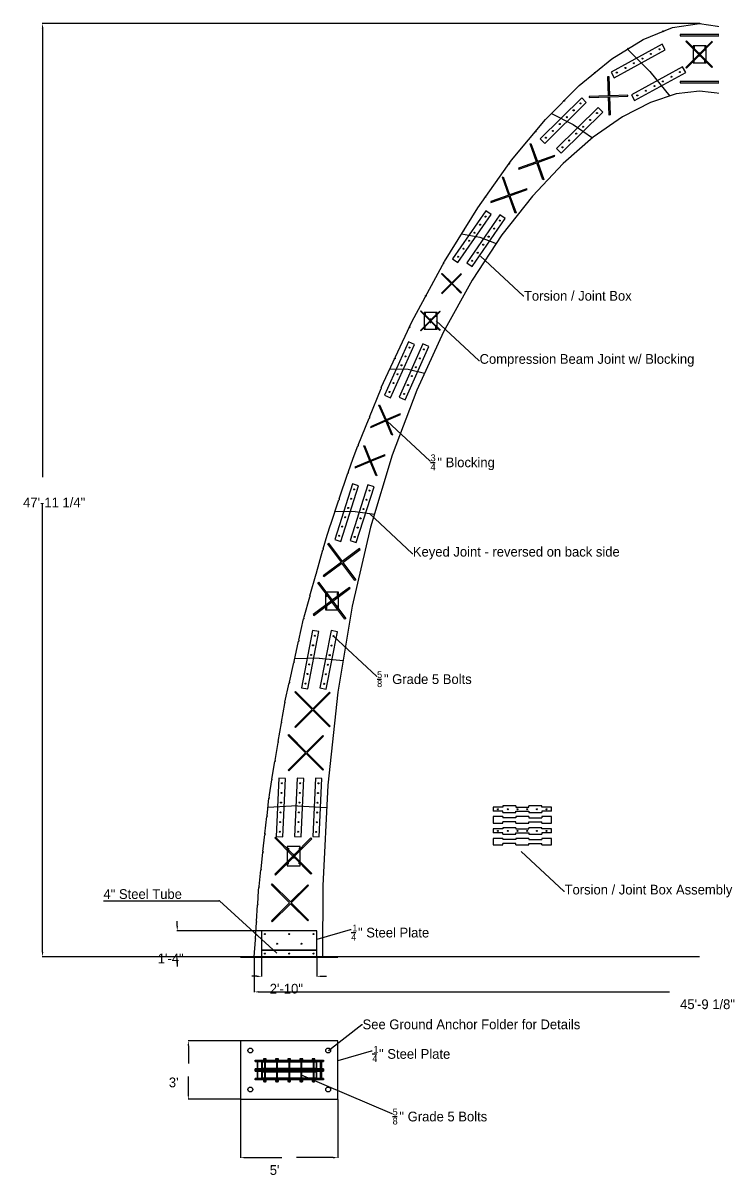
# Model space of a CAD drawing. Extents: x 546 to 2240, y 240 to 1462.
# Drawn here: x 546 to 971, y 240 to 951 of the extents above; entities that cross this region are included whole.
import ezdxf

# ---------------------------------------------------------------- set-up
doc = ezdxf.new("R2010")
doc.units = 0
doc.layers.get('0').update_dxf_attribs({"linetype": 'CONTINUOUS'})
doc.layers.get('DEFPOINTS').update_dxf_attribs({"linetype": 'CONTINUOUS'})
for name, color, linetype in [('ANNOTATION', 7, 'CONTINUOUS'), ('BASE_PLATES', 6, 'CONTINUOUS'), ('COMPRESSION_BOX', 1, 'CONTINUOUS'), ('INTERIOR_BLOCKING', 252, 'CONTINUOUS'), ('JOINTS', 3, 'CONTINUOUS')]:
    doc.layers.add(name, color=color, linetype=linetype)
doc.dimstyles.get("Standard").update_dxf_attribs({"dimtxt": 0.18, "dimasz": 0.18, "dimexe": 0.18, "dimexo": 0.0625, "dimgap": 0.09, "dimtad": 0, "dimtih": 1, "dimtoh": 1, "dimzin": 0, "dimcen": 0.09, "dimazin": 3, "dimtfac": 1, "dimtofl": 0, "dimtmove": 0, "dimatfit": 3})

# ---------------------------------------------------------------- blocks, each defined once
blk = doc.blocks.new('*U22')
at = {"layer": 'JOINTS'}
blk.add_circle((0, 0), 0.312, dxfattribs=at)
blk = doc.blocks.new('*U23')
at = {"layer": 'JOINTS', "color": 0, "linetype": 'BYBLOCK'}
for p in [(0, 0), (0, -6), (0, -12), (0, -18), (0, -24), (0, -30)]:
    blk.add_blockref('*U22', p, dxfattribs=at)
blk = doc.blocks.new('*U49')
at = {"layer": 'JOINTS'}
blk.add_circle((0, 0), 0.312, dxfattribs=at)
blk = doc.blocks.new('*U51')
at = {"layer": 'JOINTS', "color": 0, "linetype": 'BYBLOCK'}
for p in [(0, 0), (0, -6), (0, -12), (0, -18), (0, -24), (0, -30)]:
    blk.add_blockref('*U49', p, dxfattribs=at)
blk = doc.blocks.new('*U68')
at = {"layer": 'JOINTS'}
blk.add_circle((0, 0), 0.312, dxfattribs=at)
blk = doc.blocks.new('*U70')
at = {"layer": 'JOINTS', "color": 0, "linetype": 'BYBLOCK'}
for p in [(0, 0), (0, -6), (0, -12), (0, -18), (0, -24), (0, -30)]:
    blk.add_blockref('*U68', p, dxfattribs=at)
blk = doc.blocks.new('*U79')
at = {"layer": 'JOINTS'}
blk.add_circle((0, 0), 0.312, dxfattribs=at)
blk = doc.blocks.new('*U81')
at = {"layer": 'JOINTS', "color": 0, "linetype": 'BYBLOCK'}
for p in [(0, 0), (0, -6), (0, -12), (0, -18), (0, -24), (0, -30)]:
    blk.add_blockref('*U79', p, dxfattribs=at)
blk = doc.blocks.new('*U90')
at = {"layer": 'JOINTS'}
blk.add_circle((0, 0), 0.312, dxfattribs=at)
blk = doc.blocks.new('*U92')
at = {"layer": 'JOINTS', "color": 0, "linetype": 'BYBLOCK'}
for p in [(0, 0), (0, -6), (0, -12), (0, -18), (0, -24), (0, -30)]:
    blk.add_blockref('*U90', p, dxfattribs=at)
blk = doc.blocks.new('*U101')
at = {"layer": 'JOINTS'}
blk.add_circle((0, 0), 0.312, dxfattribs=at)
blk = doc.blocks.new('*U103')
at = {"layer": 'JOINTS', "color": 0, "linetype": 'BYBLOCK'}
for p in [(0, 0), (0, -6), (0, -12), (0, -18), (0, -24), (0, -30)]:
    blk.add_blockref('*U101', p, dxfattribs=at)
blk = doc.blocks.new('*U112')
at = {"layer": 'JOINTS'}
blk.add_circle((0, 0), 0.312, dxfattribs=at)
blk = doc.blocks.new('*U114')
at = {"layer": 'JOINTS', "color": 0, "linetype": 'BYBLOCK'}
for p in [(0, 0), (0, -6), (0, -12), (0, -18), (0, -24), (0, -30)]:
    blk.add_blockref('*U112', p, dxfattribs=at)
blk = doc.blocks.new('*U166')
at = {"layer": 'JOINTS'}
blk.add_circle((0, 0), 0.312, dxfattribs=at)
blk = doc.blocks.new('*U167')
at = {"layer": 'JOINTS', "color": 0, "linetype": 'BYBLOCK'}
for p in [(0, 0), (0, -6), (0, -12), (0, -18), (0, -24), (0, -30)]:
    blk.add_blockref('*U166', p, dxfattribs=at)
blk = doc.blocks.new('*U172')
at = {"layer": 'JOINTS'}
blk.add_circle((0, 0), 0.312, dxfattribs=at)
blk = doc.blocks.new('*U174')
at = {"layer": 'JOINTS', "color": 0, "linetype": 'BYBLOCK'}
for p in [(0, 0), (0, -6), (0, -12), (0, -18), (0, -24), (0, -30)]:
    blk.add_blockref('*U172', p, dxfattribs=at)
blk = doc.blocks.new('*U175')
at = {"layer": 'JOINTS'}
blk.add_circle((0, 0), 0.312, dxfattribs=at)
blk = doc.blocks.new('*U177')
at = {"layer": 'JOINTS', "color": 0, "linetype": 'BYBLOCK'}
for p in [(0, 0), (0, -6), (0, -12), (0, -18), (0, -24), (0, -30)]:
    blk.add_blockref('*U175', p, dxfattribs=at)
blk = doc.blocks.new('*U178')
at = {"layer": 'JOINTS'}
blk.add_circle((0, 0), 0.312, dxfattribs=at)
blk = doc.blocks.new('*U180')
at = {"layer": 'JOINTS', "color": 0, "linetype": 'BYBLOCK'}
for p in [(0, 0), (0, -6), (0, -12), (0, -18), (0, -24), (0, -30)]:
    blk.add_blockref('*U178', p, dxfattribs=at)
blk = doc.blocks.new('*U181')
at = {"layer": 'JOINTS'}
blk.add_circle((0, 0), 0.312, dxfattribs=at)
blk = doc.blocks.new('*U183')
at = {"layer": 'JOINTS', "color": 0, "linetype": 'BYBLOCK'}
for p in [(0, 0), (0, -6), (0, -12), (0, -18), (0, -24), (0, -30)]:
    blk.add_blockref('*U181', p, dxfattribs=at)
blk = doc.blocks.new('*U187')
at = {"layer": 'JOINTS'}
blk.add_circle((0, 0), 0.312, dxfattribs=at)
blk = doc.blocks.new('*U189')
at = {"layer": 'JOINTS', "color": 0, "linetype": 'BYBLOCK'}
for p in [(0, 0), (0, -6), (0, -12), (0, -18), (0, -24), (0, -30)]:
    blk.add_blockref('*U187', p, dxfattribs=at)
blk = doc.blocks.new('*U190')
at = {"layer": 'JOINTS'}
blk.add_circle((0, 0), 0.312, dxfattribs=at)
blk = doc.blocks.new('*U192')
at = {"layer": 'JOINTS', "color": 0, "linetype": 'BYBLOCK'}
for p in [(0, 0), (0, -6), (0, -12), (0, -18), (0, -24), (0, -30)]:
    blk.add_blockref('*U190', p, dxfattribs=at)
blk = doc.blocks.new('*U193')
at = {"layer": 'JOINTS'}
blk.add_circle((0, 0), 0.312, dxfattribs=at)
blk = doc.blocks.new('*U195')
at = {"layer": 'JOINTS', "color": 0, "linetype": 'BYBLOCK'}
for p in [(0, 0), (0, -6), (0, -12), (0, -18), (0, -24), (0, -30)]:
    blk.add_blockref('*U193', p, dxfattribs=at)
blk = doc.blocks.new('*U196')
at = {"layer": 'JOINTS'}
blk.add_circle((0, 0), 0.312, dxfattribs=at)
blk = doc.blocks.new('*U198')
at = {"layer": 'JOINTS', "color": 0, "linetype": 'BYBLOCK'}
for p in [(0, 0), (0, -6), (0, -12), (0, -18), (0, -24), (0, -30)]:
    blk.add_blockref('*U196', p, dxfattribs=at)
blk = doc.blocks.new('*U199')
at = {"layer": 'JOINTS'}
blk.add_circle((0, 0), 0.312, dxfattribs=at)
blk = doc.blocks.new('*U201')
at = {"layer": 'JOINTS', "color": 0, "linetype": 'BYBLOCK'}
for p in [(0, 0), (0, -6), (0, -12), (0, -18), (0, -24), (0, -30)]:
    blk.add_blockref('*U199', p, dxfattribs=at)
blk = doc.blocks.new('*U338')
at = {"layer": 'ANNOTATION', "linetype": 'BYBLOCK'}
blk.add_line((754.92, 334.21), (755.28, 334.21), dxfattribs=at)
blk.add_lwpolyline([(734.3, 318.16), (754.92, 334.21)], dxfattribs=at)
at = {"layer": 'ANNOTATION'}
blk.add_solid([(734.32, 318.14), (734.16, 318.05), (734.28, 318.19)], dxfattribs=at)
blk.add_text('See Ground Anchor Folder for Details', height=6, dxfattribs=at).set_placement((755.37, 331.21))
blk = doc.blocks.new('*U340')
at = {"layer": 'ANNOTATION', "linetype": 'BYBLOCK'}
blk.add_line((760.92, 317.88), (761.28, 317.88), dxfattribs=at)
at = {"layer": 'ANNOTATION'}
blk.add_line((761.37, 315.98), (764.17, 315.98), dxfattribs=at)
at = {"layer": 'ANNOTATION', "linetype": 'BYBLOCK'}
blk.add_lwpolyline([(740.33, 311.95), (760.92, 317.88)], dxfattribs=at)
at = {"layer": 'ANNOTATION'}
blk.add_solid([(740.34, 311.92), (740.16, 311.9), (740.32, 311.97)], dxfattribs=at)
for s, height, p in [('1', 4.2, (762.07, 316.68)), ('4', 4.2, (761.37, 311.08)), ('" Steel Plate', 6, (765.57, 312.98))]:
    blk.add_text(s, height=height, dxfattribs=at).set_placement(p)
blk = doc.blocks.new('*U342')
at = {"layer": 'ANNOTATION', "linetype": 'BYBLOCK'}
blk.add_line((747.92, 392.67), (748.28, 392.67), dxfattribs=at)
at = {"layer": 'ANNOTATION'}
blk.add_line((748.37, 390.77), (751.17, 390.77), dxfattribs=at)
at = {"layer": 'ANNOTATION', "linetype": 'BYBLOCK'}
blk.add_lwpolyline([(727.33, 386.73), (747.92, 392.67)], dxfattribs=at)
at = {"layer": 'ANNOTATION'}
blk.add_solid([(727.34, 386.71), (727.16, 386.68), (727.32, 386.76)], dxfattribs=at)
for s, height, p in [('1', 4.2, (749.07, 391.47)), ('" Steel Plate', 6, (752.57, 387.77)), ('4', 4.2, (748.37, 385.87))]:
    blk.add_text(s, height=height, dxfattribs=at).set_placement(p)
blk = doc.blocks.new('*U344')
at = {"layer": 'ANNOTATION', "linetype": 'BYBLOCK'}
blk.add_line((667.08, 410.31), (666.72, 410.31), dxfattribs=at)
for points in [[(595.63, 410.31), (666.72, 410.31)], [(702.48, 377.99), (667.08, 410.31)]]:
    blk.add_lwpolyline(points, dxfattribs=at)
at = {"layer": 'ANNOTATION'}
blk.add_solid([(702.5, 378.01), (702.62, 377.87), (702.46, 377.97)], dxfattribs=at)
blk.add_text('4" Steel Tube', height=6, dxfattribs=at).set_placement((595.63, 411.51))
blk = doc.blocks.new('*U346')
at = {"layer": 'ANNOTATION', "linetype": 'BYBLOCK'}
blk.add_line((773.45, 279.29), (773.81, 279.29), dxfattribs=at)
at = {"layer": 'ANNOTATION'}
blk.add_line((773.9, 277.39), (776.7, 277.39), dxfattribs=at)
at = {"layer": 'ANNOTATION', "linetype": 'BYBLOCK'}
blk.add_lwpolyline([(717.51, 303.15), (773.45, 279.29)], dxfattribs=at)
at = {"layer": 'ANNOTATION'}
blk.add_solid([(717.5, 303.12), (717.35, 303.22), (717.52, 303.18)], dxfattribs=at)
for s, height, p in [('5', 4.2, (773.9, 278.09)), ('" Grade 5 Bolts', 6, (778.1, 274.39)), ('8', 4.2, (773.9, 272.49))]:
    blk.add_text(s, height=height, dxfattribs=at).set_placement(p)
blk = doc.blocks.new('*U348')
at = {"layer": 'ANNOTATION', "linetype": 'BYBLOCK'}
blk.add_line((763.88, 548.88), (764.24, 548.88), dxfattribs=at)
at = {"layer": 'ANNOTATION'}
blk.add_line((764.33, 546.98), (767.13, 546.98), dxfattribs=at)
at = {"layer": 'ANNOTATION', "linetype": 'BYBLOCK'}
blk.add_lwpolyline([(737.53, 573.41), (763.88, 548.88)], dxfattribs=at)
at = {"layer": 'ANNOTATION'}
blk.add_solid([(737.51, 573.39), (737.39, 573.53), (737.55, 573.43)], dxfattribs=at)
for s, height, p in [('5', 4.2, (764.33, 547.68)), ('" Grade 5 Bolts', 6, (768.53, 543.98)), ('8', 4.2, (764.33, 542.08))]:
    blk.add_text(s, height=height, dxfattribs=at).set_placement(p)
blk = doc.blocks.new('*U350')
at = {"layer": 'ANNOTATION', "linetype": 'BYBLOCK'}
blk.add_line((785.93, 624.52), (786.29, 624.52), dxfattribs=at)
blk.add_lwpolyline([(759.57, 649.05), (785.93, 624.52)], dxfattribs=at)
at = {"layer": 'ANNOTATION'}
blk.add_solid([(759.55, 649.03), (759.44, 649.17), (759.59, 649.07)], dxfattribs=at)
blk.add_text('Keyed Joint - reversed on back side', height=6, dxfattribs=at).set_placement((786.38, 622.52))
blk = doc.blocks.new('*U352')
at = {"layer": 'ANNOTATION', "linetype": 'BYBLOCK'}
blk.add_line((796.86, 681.49), (797.22, 681.49), dxfattribs=at)
at = {"layer": 'ANNOTATION'}
blk.add_line((797.31, 680.59), (800.11, 680.59), dxfattribs=at)
at = {"layer": 'ANNOTATION', "linetype": 'BYBLOCK'}
blk.add_lwpolyline([(770.51, 706.02), (796.86, 681.49)], dxfattribs=at)
at = {"layer": 'ANNOTATION'}
blk.add_solid([(770.49, 706), (770.37, 706.15), (770.53, 706.05)], dxfattribs=at)
for s, height, p in [('3', 4.2, (797.31, 681.29)), ('" Blocking', 6, (801.51, 677.59)), ('4', 4.2, (797.31, 675.69))]:
    blk.add_text(s, height=height, dxfattribs=at).set_placement(p)
blk = doc.blocks.new('*U354')
at = {"layer": 'ANNOTATION', "linetype": 'BYBLOCK'}
blk.add_line((827.06, 743.34), (827.42, 743.34), dxfattribs=at)
blk.add_lwpolyline([(800.7, 767.87), (827.06, 743.34)], dxfattribs=at)
at = {"layer": 'ANNOTATION'}
blk.add_solid([(800.68, 767.85), (800.57, 767.99), (800.72, 767.89)], dxfattribs=at)
blk.add_text('Compression Beam Joint w/ Blocking', height=6, dxfattribs=at).set_placement((827.51, 741.34))
blk = doc.blocks.new('*U356')
at = {"layer": 'ANNOTATION', "linetype": 'BYBLOCK'}
blk.add_line((854.41, 783.25), (854.77, 783.25), dxfattribs=at)
blk.add_lwpolyline([(828.05, 807.78), (854.41, 783.25)], dxfattribs=at)
at = {"layer": 'ANNOTATION'}
blk.add_solid([(828.03, 807.76), (827.92, 807.91), (828.07, 807.81)], dxfattribs=at)
blk.add_text('Torsion / Joint Box', height=6, dxfattribs=at).set_placement((854.86, 780.25))
blk = doc.blocks.new('*D295')
at = {"layer": 'ANNOTATION', "color": 0}
for p, q in [((680.16, 287.99), (680.16, 251.88)), ((740.16, 287.99), (740.16, 251.88)), ((683.16, 252.06), (705.66, 252.06)), ((737.16, 252.06), (714.66, 252.06))]:
    blk.add_line(p, q, dxfattribs=at)
for points in [[(683.16, 252.56), (683.16, 251.56), (680.16, 252.06)], [(737.16, 252.56), (737.16, 251.56), (740.16, 252.06)]]:
    blk.add_solid(points, dxfattribs=at)
at = {"layer": 'DEFPOINTS', "color": 0}
for p in [(680.16, 288.05), (740.16, 288.05), (740.16, 252.06)]:
    blk.add_point(p, dxfattribs=at)
at = {"layer": 'ANNOTATION', "color": 0}
blk.add_text("5'", height=6, dxfattribs=at).set_placement((698.16, 241.44))
blk = doc.blocks.new('*D296')
at = {"layer": 'ANNOTATION', "color": 0}
for p, q in [((680.1, 324.05), (647.77, 324.05)), ((647.95, 321.05), (647.95, 310.05)), ((647.95, 291.05), (647.95, 302.05)), ((680.1, 288.05), (647.77, 288.05))]:
    blk.add_line(p, q, dxfattribs=at)
for points in [[(647.45, 321.05), (648.45, 321.05), (647.95, 324.05)], [(647.45, 291.05), (648.45, 291.05), (647.95, 288.05)]]:
    blk.add_solid(points, dxfattribs=at)
at = {"layer": 'DEFPOINTS', "color": 0}
for p in [(680.16, 324.05), (647.95, 288.05), (680.16, 288.05)]:
    blk.add_point(p, dxfattribs=at)
at = {"layer": 'ANNOTATION', "color": 0}
blk.add_text("3'", height=6, dxfattribs=at).set_placement((635.95, 295.43))
blk = doc.blocks.new('*D297')
at = {"layer": 'ANNOTATION', "color": 0}
for p, q in [((693.1, 391.87), (640.93, 391.87)), ((641.11, 394.87), (641.11, 397.87)), ((693.1, 375.87), (640.93, 375.87)), ((641.11, 372.87), (641.11, 369.87))]:
    blk.add_line(p, q, dxfattribs=at)
for points in [[(640.61, 394.87), (641.61, 394.87), (641.11, 391.87)], [(640.61, 372.87), (641.61, 372.87), (641.11, 375.87)]]:
    blk.add_solid(points, dxfattribs=at)
at = {"layer": 'DEFPOINTS', "color": 0}
for p in [(693.16, 391.87), (641.11, 375.87), (693.16, 375.87)]:
    blk.add_point(p, dxfattribs=at)
at = {"layer": 'ANNOTATION', "color": 0}
blk.add_text('1\'-4"', height=6, dxfattribs=at).set_placement((629.11, 371.82))
blk = doc.blocks.new('*D298')
at = {"layer": 'ANNOTATION', "color": 0}
for p, q in [((693.16, 375.81), (693.16, 363.63)), ((727.16, 375.81), (727.16, 363.63)), ((690.16, 363.81), (687.16, 363.81)), ((730.16, 363.81), (733.16, 363.81))]:
    blk.add_line(p, q, dxfattribs=at)
for points in [[(690.16, 364.31), (690.16, 363.31), (693.16, 363.81)], [(730.16, 364.31), (730.16, 363.31), (727.16, 363.81)]]:
    blk.add_solid(points, dxfattribs=at)
at = {"layer": 'DEFPOINTS', "color": 0}
for p in [(693.16, 375.87), (727.16, 375.87), (727.16, 363.81)]:
    blk.add_point(p, dxfattribs=at)
at = {"layer": 'ANNOTATION', "color": 0}
blk.add_text('2\'-10"', height=6, dxfattribs=at).set_placement((698.16, 353.19))
blk = doc.blocks.new('*U304')
at = {"layer": 'JOINTS'}
blk.add_circle((0, 0), 0.312, dxfattribs=at)
blk = doc.blocks.new('*U306')
at = {"layer": 'JOINTS', "color": 0, "linetype": 'BYBLOCK'}
for p in [(0, 0), (0, -6), (0, -12), (0, -18), (0, -24), (0, -30)]:
    blk.add_blockref('*U304', p, dxfattribs=at)
blk = doc.blocks.new('*U372')
at = {"layer": 'ANNOTATION', "linetype": 'BYBLOCK'}
blk.add_line((879.47, 416.26), (879.83, 416.26), dxfattribs=at)
blk.add_lwpolyline([(853.11, 440.79), (879.47, 416.26)], dxfattribs=at)
at = {"layer": 'ANNOTATION'}
blk.add_solid([(853.09, 440.77), (852.98, 440.92), (853.13, 440.81)], dxfattribs=at)
blk.add_text('Torsion / Joint Box Assembly', height=6, dxfattribs=at).set_placement((879.92, 414.26))
blk = doc.blocks.new('*D317')
at = {"layer": 'ANNOTATION', "color": 0}
for p, q in [((688.59, 375.81), (688.59, 354.04)), ((1237.7, 375.81), (1237.7, 354.04)), ((691.59, 354.22), (944.65, 354.22)), ((1234.7, 354.22), (981.65, 354.22))]:
    blk.add_line(p, q, dxfattribs=at)
for points in [[(691.59, 354.72), (691.59, 353.72), (688.59, 354.22)], [(1234.7, 354.72), (1234.7, 353.72), (1237.7, 354.22)]]:
    blk.add_solid(points, dxfattribs=at)
at = {"layer": 'DEFPOINTS', "color": 0}
for p in [(688.59, 375.87), (1237.7, 375.87), (1237.7, 354.22)]:
    blk.add_point(p, dxfattribs=at)
at = {"layer": 'ANNOTATION', "color": 0}
blk.add_text('45\'-9 1/8"', height=6, dxfattribs=at).set_placement((951.15, 343.6))
blk = doc.blocks.new('*D318')
at = {"layer": 'ANNOTATION', "color": 0}
for p, q in [((963.08, 951.09), (557.89, 951.09)), ((558.07, 948.09), (558.07, 671.48)), ((558.07, 378.87), (558.07, 655.48)), ((963.08, 375.87), (557.89, 375.87))]:
    blk.add_line(p, q, dxfattribs=at)
for points in [[(557.57, 948.09), (558.57, 948.09), (558.07, 951.09)], [(557.57, 378.87), (558.57, 378.87), (558.07, 375.87)]]:
    blk.add_solid(points, dxfattribs=at)
at = {"layer": 'DEFPOINTS', "color": 0}
for p in [(963.15, 951.09), (558.07, 375.87), (963.15, 375.87)]:
    blk.add_point(p, dxfattribs=at)
at = {"layer": 'ANNOTATION', "color": 0}
blk.add_text('47\'-11 1/4"', height=6, dxfattribs=at).set_placement((546.07, 652.86))

msp = doc.modelspace()

# ---------------------------------------------------------------- linework, layer by layer
for p, q in [((918.727, 935.322), (932.561, 921.413)), ((932.561, 921.413), (944.74, 906.357)), ((871.828, 895.537), (885.273, 888.783)), ((885.273, 888.783), (897.167, 880.636)), ((816.388, 821.454), (827.645, 819.334)), ((827.645, 819.334), (837.783, 815.461)), ((772.355, 738.344), (783.426, 737.945)), ((783.426, 737.945), (793.618, 735.649)), ((750.786, 650.311), (738.271, 650.044)), ((750.786, 650.311), (762.67, 648.611)), ((728.63, 559.981), (713.497, 559.407)), ((728.63, 559.981), (743.371, 558.561)), ((715.245, 468.869), (697.03, 467.863)), ((715.245, 468.869), (733.297, 467.872)), ((690.341, 311.302), (690.341, 311.552)), ((690.341, 311.552), (690.841, 311.552)), ((690.341, 306.802), (690.341, 306.552)), ((690.341, 306.552), (690.841, 306.552)), ((690.841, 311.552), (690.841, 311.302)), ((690.841, 306.552), (690.841, 306.802)), ((729.975, 311.552), (729.475, 311.552)), ((729.475, 311.552), (729.475, 311.302)), ((729.475, 306.552), (729.475, 306.802)), ((729.975, 306.552), (729.475, 306.552)), ((729.975, 311.302), (729.975, 311.552)), ((729.975, 306.802), (729.975, 306.552)), ((690.341, 305.302), (690.341, 305.552)), ((690.341, 305.552), (690.841, 305.552)), ((690.341, 300.802), (690.341, 300.552)), ((690.341, 300.552), (690.841, 300.552)), ((690.841, 305.552), (690.841, 305.302)), ((690.841, 300.552), (690.841, 300.802)), ((729.975, 305.552), (729.475, 305.552)), ((729.475, 305.552), (729.475, 305.302)), ((729.475, 300.552), (729.475, 300.802)), ((729.975, 300.552), (729.475, 300.552)), ((729.975, 305.302), (729.975, 305.552)), ((729.975, 300.802), (729.975, 300.552))]:
    msp.add_line(p, q)
for points in [[(766.926, 726.646), (785.985, 767.566), (805.851, 804.457), (826.384, 837.579), (847.28, 866.779), (868.231, 891.906), (888.934, 912.806), (909.082, 929.328), (928.371, 941.317), (946.494, 948.623), (963.147, 951.092), (979.8, 948.623)], [(977.497, 907.699), (963.147, 909.439), (948.798, 907.699), (932.875, 902.433), (915.711, 893.573), (897.639, 881.048), (878.991, 864.789), (860.1, 844.727), (841.298, 820.792), (822.917, 792.916), (805.29, 761.028), (788.749, 725.06), (773.626, 684.942), (760.255, 640.604), (748.967, 591.978), (740.095, 538.994), (733.971, 481.582), (730.928, 419.674), (730.725, 375.869), (688.591, 375.869), (689.279, 386.38)], [(759.613, 708.392), (766.74, 726.182)], [(752.715, 691.175), (759.427, 707.927)], [(746.522, 674.376), (749.476, 683.09), (752.529, 690.71)], [(740.978, 658.028), (746.361, 673.903)], [(735.711, 642.494), (740.818, 657.554)], [(731.049, 627.266), (733.445, 635.809), (735.551, 642.02)], [(726.89, 612.434), (730.914, 626.784)], [(722.912, 598.244), (726.755, 611.953)], [(719.124, 584.575), (719.302, 585.37), (722.777, 597.763)], [(716.074, 570.933), (719.015, 584.087)], [(713.137, 557.796), (715.965, 570.445)], [(710.298, 545.098), (713.028, 557.308)], [(707.545, 532.78), (710.189, 544.61)], [(705.43, 520.468), (707.353, 531.925), (707.435, 532.292)], [(703.418, 508.476), (705.348, 519.974)], [(701.454, 496.777), (703.335, 507.983)], [(699.532, 485.326), (701.371, 496.284)], [(697.727, 474.047), (697.904, 475.626), (699.45, 484.833)], [(696.458, 462.78), (697.671, 473.55)], [(695.209, 451.692), (696.402, 462.283)], [(693.977, 440.747), (695.153, 451.195)], [(692.756, 429.908), (693.921, 440.25)], [(691.544, 419.14), (692.7, 429.411)], [(690.719, 408.365), (691.261, 416.627), (691.488, 418.643)], [(690.015, 397.616), (690.687, 407.866)], [(689.312, 386.878), (689.983, 397.117)], [(689.091, 311.302), (689.091, 312.052), (731.225, 312.052), (731.225, 311.302)], [(689.091, 311.302), (690.341, 311.302)], [(690.341, 306.802), (689.091, 306.802)], [(694.845, 306.052), (689.091, 306.052), (689.091, 306.802)], [(690.841, 311.302), (694.845, 311.302)], [(694.845, 306.802), (690.841, 306.802)], [(695.47, 311.302), (702.345, 311.302)], [(702.345, 306.802), (695.47, 306.802)], [(702.97, 311.302), (709.845, 311.302)], [(709.845, 306.802), (702.97, 306.802)], [(710.47, 311.302), (717.345, 311.302)], [(717.345, 306.802), (710.47, 306.802)], [(717.97, 311.302), (724.845, 311.302)], [(724.845, 306.802), (717.97, 306.802)], [(725.47, 311.302), (729.475, 311.302)], [(731.225, 306.802), (731.225, 306.052), (725.47, 306.052)], [(729.475, 306.802), (725.47, 306.802)], [(729.975, 311.302), (731.225, 311.302)], [(731.225, 306.802), (729.975, 306.802)], [(689.091, 305.302), (689.091, 306.052), (694.845, 306.052)], [(689.091, 305.302), (690.341, 305.302)], [(731.225, 300.802), (731.225, 300.052), (689.091, 300.052), (689.091, 300.802)], [(690.341, 300.802), (689.091, 300.802)], [(690.841, 305.302), (694.845, 305.302)], [(694.845, 300.802), (690.841, 300.802)], [(702.345, 306.052), (695.47, 306.052)], [(695.47, 306.052), (702.345, 306.052)], [(695.47, 305.302), (702.345, 305.302)], [(702.345, 300.802), (695.47, 300.802)], [(709.845, 306.052), (702.97, 306.052)], [(702.97, 306.052), (709.845, 306.052)], [(702.97, 305.302), (709.845, 305.302)], [(709.845, 300.802), (702.97, 300.802)], [(717.345, 306.052), (710.47, 306.052)], [(710.47, 306.052), (717.345, 306.052)], [(710.47, 305.302), (717.345, 305.302)], [(717.345, 300.802), (710.47, 300.802)], [(724.845, 306.052), (717.97, 306.052)], [(717.97, 306.052), (724.845, 306.052)], [(717.97, 305.302), (724.845, 305.302)], [(724.845, 300.802), (717.97, 300.802)], [(725.47, 306.052), (731.225, 306.052), (731.225, 305.302)], [(725.47, 305.302), (729.475, 305.302)], [(729.475, 300.802), (725.47, 300.802)], [(729.975, 305.302), (731.225, 305.302)], [(731.225, 300.802), (729.975, 300.802)]]:
    msp.add_lwpolyline(points)
for points in [[(690.366, 306.615), (690.816, 306.615), (690.816, 311.49), (690.366, 311.49)], [(729.95, 306.615), (729.5, 306.615), (729.5, 311.49), (729.95, 311.49)], [(690.366, 300.615), (690.816, 300.615), (690.816, 305.49), (690.366, 305.49)], [(729.95, 300.615), (729.5, 300.615), (729.5, 305.49), (729.95, 305.49)]]:
    msp.add_lwpolyline(points, close=True)
for centre in [(963.147, 951.092), (940.735, 946.302), (919.099, 935.554), (898.653, 920.776), (879.598, 903.381), (861.99, 884.421), (845.79, 864.698), (831.081, 844.142), (817.687, 823.55), (805.366, 803.555), (794.416, 783.223), (784.269, 763.887), (775.271, 744.597)]:
    msp.add_circle(centre, 0.25)
for centre, start, end in [((766.833, 726.414), 248.167972, 68.167972), ((759.52, 708.16), 248.167972, 68.167972), ((752.622, 690.942), 248.167972, 68.167972), ((746.441, 674.139), 251.269517, 71.269517), ((740.898, 657.791), 251.269517, 71.269517), ((735.631, 642.257), 251.269517, 71.269517), ((730.982, 627.025), 254.336857, 74.336857), ((726.823, 612.194), 254.336857, 74.336857), ((722.844, 598.003), 254.336857, 74.336857), ((719.07, 584.331), 257.397822, 77.397822), ((716.02, 570.689), 257.397822, 77.397822), ((713.083, 557.552), 257.397822, 77.397822), ((710.244, 544.854), 257.397822, 77.397822), ((707.49, 532.536), 257.397822, 77.397822), ((705.389, 520.221), 260.472582, 80.472582), ((703.376, 508.229), 260.472582, 80.472582), ((701.413, 496.531), 260.472582, 80.472582), ((699.491, 485.079), 260.472582, 80.472582), ((697.699, 473.799), 263.575178, 83.575178), ((696.43, 462.531), 263.575178, 83.575178), ((695.181, 451.444), 263.575178, 83.575178), ((693.949, 440.498), 263.575178, 83.575178), ((692.728, 429.659), 263.575178, 83.575178), ((691.516, 418.892), 263.575178, 83.575178), ((690.703, 408.115), 266.252108, 86.252108), ((689.999, 397.367), 266.252108, 86.252108), ((689.296, 386.629), 266.252108, 86.252108)]:
    msp.add_arc(centre, 0.25, start, end)
at = {"layer": 'BASE_PLATES'}
for p, q in [((695.158, 312.177), (695.158, 312.927)), ((702.658, 312.177), (702.658, 312.927)), ((710.158, 312.177), (710.158, 312.927)), ((717.658, 312.177), (717.658, 312.927)), ((725.158, 312.177), (725.158, 312.927)), ((695.158, 299.927), (694.908, 299.802)), ((695.408, 299.927), (695.158, 299.802)), ((695.158, 299.052), (695.158, 299.802)), ((702.658, 299.927), (702.408, 299.802)), ((702.908, 299.927), (702.658, 299.802)), ((702.658, 299.052), (702.658, 299.802)), ((710.158, 299.927), (709.908, 299.802)), ((710.408, 299.927), (710.158, 299.802)), ((710.158, 299.052), (710.158, 299.802)), ((717.658, 299.927), (717.408, 299.802)), ((717.908, 299.927), (717.658, 299.802)), ((717.658, 299.052), (717.658, 299.802)), ((725.158, 299.927), (724.908, 299.802)), ((725.408, 299.927), (725.158, 299.802)), ((725.158, 299.052), (725.158, 299.802))]:
    msp.add_line(p, q, dxfattribs=at)
for points in [[(693.158, 379.869), (727.158, 379.869), (727.158, 391.869), (693.158, 391.869)], [(693.158, 379.869), (693.158, 375.869), (727.158, 375.869), (727.158, 379.869)], [(680.158, 375.869), (680.158, 375.619), (740.158, 375.619), (740.158, 375.869)], [(680.158, 324.052), (680.158, 288.052), (740.158, 288.052), (740.158, 324.052)], [(694.158, 312.177), (696.158, 312.177), (696.158, 312.052), (694.158, 312.052)], [(694.283, 312.177), (696.033, 312.177), (696.033, 312.927), (694.283, 312.927)], [(701.658, 312.177), (703.658, 312.177), (703.658, 312.052), (701.658, 312.052)], [(701.783, 312.177), (703.533, 312.177), (703.533, 312.927), (701.783, 312.927)], [(709.158, 312.177), (711.158, 312.177), (711.158, 312.052), (709.158, 312.052)], [(709.283, 312.177), (711.033, 312.177), (711.033, 312.927), (709.283, 312.927)], [(716.658, 312.177), (718.658, 312.177), (718.658, 312.052), (716.658, 312.052)], [(716.783, 312.177), (718.533, 312.177), (718.533, 312.927), (716.783, 312.927)], [(724.158, 312.177), (726.158, 312.177), (726.158, 312.052), (724.158, 312.052)], [(724.283, 312.177), (726.033, 312.177), (726.033, 312.927), (724.283, 312.927)], [(694.158, 300.052), (696.158, 300.052), (696.158, 299.927), (694.158, 299.927)], [(694.283, 299.052), (696.033, 299.052), (696.033, 299.802), (694.283, 299.802)], [(701.658, 300.052), (703.658, 300.052), (703.658, 299.927), (701.658, 299.927)], [(701.783, 299.052), (703.533, 299.052), (703.533, 299.802), (701.783, 299.802)], [(709.158, 300.052), (711.158, 300.052), (711.158, 299.927), (709.158, 299.927)], [(709.283, 299.052), (711.033, 299.052), (711.033, 299.802), (709.283, 299.802)], [(716.658, 300.052), (718.658, 300.052), (718.658, 299.927), (716.658, 299.927)], [(716.783, 299.052), (718.533, 299.052), (718.533, 299.802), (716.783, 299.802)], [(724.158, 300.052), (726.158, 300.052), (726.158, 299.927), (724.158, 299.927)], [(724.283, 299.052), (726.033, 299.052), (726.033, 299.802), (724.283, 299.802)]]:
    msp.add_lwpolyline(points, close=True, dxfattribs=at)
for points in [[(694.845, 311.302), (693.158, 311.302), (693.158, 311.052), (694.845, 311.052)], [(694.845, 311.052), (693.158, 311.052), (693.158, 307.052), (694.845, 307.052)], [(694.845, 306.802), (693.158, 306.802), (693.158, 307.052), (694.845, 307.052)], [(694.845, 310.802), (693.408, 310.802), (693.408, 307.302), (694.845, 307.302)], [(694.845, 312.052), (694.845, 300.052)], [(695.47, 300.052), (695.47, 312.052)], [(702.345, 311.302), (695.47, 311.302)], [(695.47, 311.052), (702.345, 311.052)], [(702.345, 311.052), (695.47, 311.052)], [(702.345, 310.802), (695.47, 310.802)], [(695.47, 307.302), (702.345, 307.302)], [(695.47, 307.052), (702.345, 307.052)], [(695.47, 307.052), (702.345, 307.052)], [(702.345, 306.802), (695.47, 306.802)], [(702.345, 312.052), (702.345, 300.052)], [(702.97, 300.052), (702.97, 312.052)], [(709.845, 311.302), (702.97, 311.302)], [(702.97, 311.052), (709.845, 311.052)], [(709.845, 311.052), (702.97, 311.052)], [(709.845, 310.802), (702.97, 310.802)], [(702.97, 307.302), (709.845, 307.302)], [(702.97, 307.052), (709.845, 307.052)], [(702.97, 307.052), (709.845, 307.052)], [(709.845, 306.802), (702.97, 306.802)], [(709.845, 312.052), (709.845, 300.052)], [(710.47, 300.052), (710.47, 312.052)], [(717.345, 311.302), (710.47, 311.302)], [(710.47, 311.052), (717.345, 311.052)], [(717.345, 311.052), (710.47, 311.052)], [(717.345, 310.802), (710.47, 310.802)], [(710.47, 307.302), (717.345, 307.302)], [(710.47, 307.052), (717.345, 307.052)], [(710.47, 307.052), (717.345, 307.052)], [(717.345, 306.802), (710.47, 306.802)], [(717.345, 312.052), (717.345, 300.052)], [(717.97, 300.052), (717.97, 312.052)], [(724.845, 311.302), (717.97, 311.302)], [(717.97, 311.052), (724.845, 311.052)], [(724.845, 311.052), (717.97, 311.052)], [(724.845, 310.802), (717.97, 310.802)], [(717.97, 307.302), (724.845, 307.302)], [(717.97, 307.052), (724.845, 307.052)], [(717.97, 307.052), (724.845, 307.052)], [(724.845, 306.802), (717.97, 306.802)], [(724.845, 312.052), (724.845, 300.052)], [(725.47, 300.052), (725.47, 312.052)], [(725.47, 311.052), (727.158, 311.052), (727.158, 311.302), (725.47, 311.302)], [(725.47, 307.052), (727.158, 307.052), (727.158, 311.052), (725.47, 311.052)], [(725.47, 307.302), (726.908, 307.302), (726.908, 310.802), (725.47, 310.802)], [(725.47, 307.052), (727.158, 307.052), (727.158, 306.802), (725.47, 306.802)], [(694.845, 305.302), (693.158, 305.302), (693.158, 305.052), (694.845, 305.052)], [(694.845, 305.052), (693.158, 305.052), (693.158, 301.052), (694.845, 301.052)], [(694.845, 300.802), (693.158, 300.802), (693.158, 301.052), (694.845, 301.052)], [(694.845, 304.802), (693.408, 304.802), (693.408, 301.302), (694.845, 301.302)], [(694.908, 299.802), (694.283, 299.802), (694.283, 299.927), (695.283, 299.927)], [(694.845, 299.052), (694.845, 298.802), (695.47, 298.802), (695.47, 299.052)], [(695.533, 299.927), (696.033, 299.927), (696.033, 299.802), (695.158, 299.802)], [(702.345, 305.302), (695.47, 305.302)], [(702.345, 305.052), (695.47, 305.052)], [(695.47, 305.052), (702.345, 305.052)], [(702.345, 304.802), (695.47, 304.802)], [(695.47, 301.302), (702.345, 301.302)], [(695.47, 301.052), (702.345, 301.052)], [(695.47, 301.052), (702.345, 301.052)], [(702.345, 300.802), (695.47, 300.802)], [(702.408, 299.802), (701.783, 299.802), (701.783, 299.927), (702.783, 299.927)], [(702.345, 299.052), (702.345, 298.802), (702.97, 298.802), (702.97, 299.052)], [(703.033, 299.927), (703.533, 299.927), (703.533, 299.802), (702.658, 299.802)], [(709.845, 305.302), (702.97, 305.302)], [(709.845, 305.052), (702.97, 305.052)], [(702.97, 305.052), (709.845, 305.052)], [(709.845, 304.802), (702.97, 304.802)], [(702.97, 301.302), (709.845, 301.302)], [(702.97, 301.052), (709.845, 301.052)], [(702.97, 301.052), (709.845, 301.052)], [(709.845, 300.802), (702.97, 300.802)], [(709.908, 299.802), (709.283, 299.802), (709.283, 299.927), (710.283, 299.927)], [(709.845, 299.052), (709.845, 298.802), (710.47, 298.802), (710.47, 299.052)], [(710.533, 299.927), (711.033, 299.927), (711.033, 299.802), (710.158, 299.802)], [(717.345, 305.302), (710.47, 305.302)], [(717.345, 305.052), (710.47, 305.052)], [(710.47, 305.052), (717.345, 305.052)], [(717.345, 304.802), (710.47, 304.802)], [(710.47, 301.302), (717.345, 301.302)], [(710.47, 301.052), (717.345, 301.052)], [(710.47, 301.052), (717.345, 301.052)], [(717.345, 300.802), (710.47, 300.802)], [(717.408, 299.802), (716.783, 299.802), (716.783, 299.927), (717.783, 299.927)], [(717.345, 299.052), (717.345, 298.802), (717.97, 298.802), (717.97, 299.052)], [(718.033, 299.927), (718.533, 299.927), (718.533, 299.802), (717.658, 299.802)], [(724.845, 305.302), (717.97, 305.302)], [(724.845, 305.052), (717.97, 305.052)], [(717.97, 305.052), (724.845, 305.052)], [(724.845, 304.802), (717.97, 304.802)], [(717.97, 301.302), (724.845, 301.302)], [(717.97, 301.052), (724.845, 301.052)], [(717.97, 301.052), (724.845, 301.052)], [(724.845, 300.802), (717.97, 300.802)], [(724.908, 299.802), (724.283, 299.802), (724.283, 299.927), (725.283, 299.927)], [(724.845, 299.052), (724.845, 298.802), (725.47, 298.802), (725.47, 299.052)], [(725.533, 299.927), (726.033, 299.927), (726.033, 299.802), (725.158, 299.802)], [(725.47, 305.052), (727.158, 305.052), (727.158, 305.302), (725.47, 305.302)], [(725.47, 301.052), (727.158, 301.052), (727.158, 305.052), (725.47, 305.052)], [(725.47, 301.302), (726.908, 301.302), (726.908, 304.802), (725.47, 304.802)], [(725.47, 301.052), (727.158, 301.052), (727.158, 300.802), (725.47, 300.802)]]:
    msp.add_lwpolyline(points, dxfattribs=at)
for centre, radius in [((695.158, 389.869), 0.312), ((710.158, 389.869), 0.312), ((725.158, 389.869), 0.312), ((695.158, 377.869), 0.312), ((702.658, 383.869), 0.312), ((710.158, 377.869), 0.312), ((717.658, 383.869), 0.312), ((725.158, 377.869), 0.312), ((686.158, 318.052), 1.5), ((734.158, 318.052), 1.5), ((686.158, 294.052), 1.5), ((734.158, 294.052), 1.5)]:
    msp.add_circle(centre, radius, dxfattribs=at)
at = {"layer": 'COMPRESSION_BOX'}
for points in [[(959.147, 926.795), (967.147, 926.795), (967.147, 937.312), (959.147, 937.312)], [(959.522, 936.937), (959.897, 936.937), (959.897, 934.937), (959.522, 934.937)], [(962.96, 933.054), (963.335, 933.054), (963.335, 931.054), (962.96, 931.054)], [(966.772, 936.937), (966.397, 936.937), (966.397, 934.937), (966.772, 934.937)], [(959.522, 927.175), (959.897, 927.175), (959.897, 929.175), (959.522, 929.175)], [(966.772, 927.175), (966.397, 927.175), (966.397, 929.175), (966.772, 929.175)], [(793.274, 762.728), (801.274, 762.728), (801.274, 772.984), (793.274, 772.984)], [(793.649, 772.739), (794.024, 772.739), (794.024, 770.739), (793.649, 770.739)], [(797.462, 768.856), (797.087, 768.856), (797.087, 766.856), (797.462, 766.856)], [(800.899, 772.739), (800.524, 772.739), (800.524, 770.739), (800.899, 770.739)], [(793.649, 762.977), (794.024, 762.977), (794.024, 764.977), (793.649, 764.977)], [(800.899, 762.977), (800.524, 762.977), (800.524, 764.977), (800.899, 764.977)], [(732.559, 589.612), (740.559, 589.612), (740.559, 600.584), (732.559, 600.584)], [(732.934, 599.982), (733.309, 599.982), (733.309, 597.982), (732.934, 597.982)], [(740.184, 599.982), (739.809, 599.982), (739.809, 597.982), (740.184, 597.982)], [(732.934, 590.22), (733.309, 590.22), (733.309, 592.22), (732.934, 592.22)], [(736.746, 596.098), (736.371, 596.098), (736.371, 594.098), (736.746, 594.098)], [(740.184, 590.22), (739.809, 590.22), (739.809, 592.22), (740.184, 592.22)], [(708.93, 431.983), (716.93, 431.983), (716.93, 443.862), (708.93, 443.862)], [(709.305, 442.806), (709.68, 442.806), (709.68, 440.806), (709.305, 440.806)], [(716.555, 442.806), (716.18, 442.806), (716.18, 440.806), (716.555, 440.806)], [(709.305, 433.044), (709.68, 433.044), (709.68, 435.044), (709.305, 435.044)], [(713.118, 438.923), (712.743, 438.923), (712.743, 436.923), (713.118, 436.923)], [(716.555, 433.044), (716.18, 433.044), (716.18, 435.044), (716.555, 435.044)]]:
    msp.add_lwpolyline(points, close=True, dxfattribs=at)
at = {"layer": 'INTERIOR_BLOCKING'}
for points in [[(951.147, 943.543), (975.147, 943.543), (975.147, 944.293), (951.147, 944.293)], [(951.147, 914.539), (975.147, 914.539), (975.147, 915.289), (951.147, 915.289)]]:
    msp.add_lwpolyline(points, close=True, dxfattribs=at)
for points in [[(962.714, 932.054), (954.695, 940.073), (955.075, 940.454), (963.094, 932.435)], [(963.475, 932.054), (971.113, 939.692), (970.733, 940.073), (963.094, 932.435)], [(962.714, 932.054), (954.695, 924.035), (955.075, 923.654), (963.094, 931.673)], [(963.475, 932.054), (971.113, 924.415), (970.733, 924.035), (963.094, 931.673)], [(907.005, 906.521), (906.612, 918.364), (907.174, 918.383), (907.568, 906.54)], [(907.005, 906.521), (895.163, 906.128), (895.182, 905.566), (907.024, 905.959)], [(907.586, 905.978), (907.961, 894.698), (907.399, 894.679), (907.024, 905.959)], [(907.586, 905.978), (918.866, 906.353), (918.848, 906.915), (907.568, 906.54)], [(862.639, 865.838), (858.674, 877.004), (859.204, 877.192), (863.169, 866.026)], [(863.357, 865.496), (873.993, 869.272), (873.805, 869.802), (863.169, 866.026)], [(862.639, 865.838), (851.473, 861.873), (851.661, 861.343), (862.827, 865.307)], [(863.357, 865.496), (867.133, 854.86), (866.603, 854.671), (862.827, 865.307)], [(845.531, 845.3), (841.567, 856.466), (842.097, 856.654), (846.061, 845.488)], [(846.249, 844.958), (856.885, 848.735), (856.697, 849.265), (846.061, 845.488)], [(845.531, 845.3), (834.365, 841.336), (834.553, 840.806), (845.719, 844.77)], [(846.249, 844.958), (850.026, 834.322), (849.496, 834.134), (845.719, 844.77)], [(810.06, 790.883), (804.135, 796.808), (804.417, 797.089), (810.341, 791.164)], [(810.06, 790.883), (804.135, 784.959), (804.417, 784.678), (810.341, 790.602)], [(810.622, 790.883), (816.266, 796.526), (815.984, 796.808), (810.341, 791.164)], [(810.622, 790.883), (816.266, 785.24), (815.984, 784.959), (810.341, 790.602)], [(796.993, 767.856), (791.069, 773.78), (791.35, 774.062), (797.274, 768.137)], [(797.556, 767.856), (803.199, 773.499), (802.918, 773.78), (797.274, 768.137)], [(796.993, 767.856), (791.069, 761.931), (791.35, 761.65), (797.274, 767.575)], [(797.556, 767.856), (803.199, 762.213), (802.918, 761.931), (797.274, 767.575)], [(769.443, 706.563), (765.441, 715.767), (765.878, 715.957), (769.88, 706.753)], [(769.443, 706.563), (760.239, 702.561), (760.429, 702.124), (769.633, 706.126)], [(770.07, 706.316), (773.882, 697.549), (773.445, 697.359), (769.633, 706.126)], [(770.07, 706.316), (778.837, 710.129), (778.647, 710.566), (769.88, 706.753)], [(759.874, 681.521), (756.075, 690.81), (756.516, 690.991), (760.315, 681.701)], [(760.495, 681.26), (769.344, 684.879), (769.163, 685.32), (760.315, 681.701)], [(759.874, 681.521), (750.584, 677.721), (750.765, 677.28), (760.054, 681.08)], [(760.495, 681.26), (764.114, 672.411), (763.673, 672.231), (760.054, 681.08)], [(742.28, 619.091), (733.931, 630.319), (734.464, 630.716), (742.813, 619.487)], [(743.209, 618.954), (753.904, 626.906), (753.508, 627.439), (742.813, 619.487)], [(742.28, 619.091), (731.051, 610.742), (731.447, 610.209), (742.676, 618.558)], [(743.209, 618.954), (751.161, 608.259), (750.628, 607.862), (742.676, 618.558)], [(736.117, 595.191), (727.769, 606.419), (728.302, 606.816), (736.65, 595.587)], [(737.047, 595.054), (747.742, 603.006), (747.346, 603.539), (736.65, 595.587)], [(736.117, 595.191), (724.889, 586.842), (725.285, 586.309), (736.514, 594.658)], [(737.047, 595.054), (744.999, 584.359), (744.466, 583.962), (736.514, 594.658)], [(724.256, 528.215), (713.55, 538.92), (713.978, 539.347), (724.683, 528.642)], [(725.11, 528.215), (735.388, 538.493), (734.961, 538.92), (724.683, 528.642)], [(724.256, 528.215), (713.55, 517.509), (713.978, 517.082), (724.683, 527.788)], [(725.11, 528.215), (735.388, 517.936), (734.961, 517.509), (724.683, 527.788)], [(720.136, 501.639), (709.43, 512.345), (709.857, 512.772), (720.563, 502.066)], [(720.99, 501.639), (731.268, 511.918), (730.841, 512.345), (720.563, 502.066)], [(720.136, 501.639), (709.43, 490.934), (709.857, 490.507), (720.563, 501.212)], [(720.99, 501.639), (731.268, 491.361), (730.841, 490.934), (720.563, 501.212)], [(712.4, 437.923), (701.228, 449.094), (701.759, 449.624), (712.93, 438.453)], [(713.46, 437.923), (724.101, 448.564), (723.571, 449.094), (712.93, 438.453)], [(712.4, 437.923), (701.228, 426.751), (701.759, 426.221), (712.93, 437.392)], [(713.46, 437.923), (724.101, 427.282), (723.571, 426.751), (712.93, 437.392)], [(710.36, 409.116), (699.189, 420.287), (699.719, 420.818), (710.89, 409.646)], [(711.42, 409.116), (722.061, 419.757), (721.531, 420.287), (710.89, 409.646)], [(710.36, 409.116), (699.189, 397.945), (699.719, 397.414), (710.89, 408.586)], [(711.42, 409.116), (722.061, 398.475), (721.531, 397.945), (710.89, 408.586)]]:
    msp.add_lwpolyline(points, dxfattribs=at)
at = {"layer": 'JOINTS'}
for p, q in [((841.852, 468.047), (835.852, 468.047)), ((841.852, 465.547), (835.852, 465.547)), ((841.852, 468.797), (841.852, 468.047)), ((841.852, 464.797), (841.852, 465.547)), ((849.852, 468.797), (849.852, 468.047)), ((849.852, 468.047), (857.852, 468.047)), ((849.852, 464.797), (849.852, 465.547)), ((849.852, 465.547), (857.852, 465.547)), ((857.852, 468.047), (857.852, 468.797)), ((857.852, 465.547), (857.852, 464.797)), ((865.852, 468.047), (865.852, 468.797)), ((871.852, 468.047), (865.852, 468.047)), ((871.852, 465.547), (865.852, 465.547)), ((865.852, 465.547), (865.852, 464.797)), ((841.852, 462.224), (841.852, 461.474)), ((849.852, 461.474), (841.852, 461.474)), ((849.852, 458.974), (841.852, 458.974)), ((841.852, 458.224), (841.852, 458.974)), ((849.852, 462.224), (849.852, 461.474)), ((849.852, 458.224), (849.852, 458.974)), ((857.852, 462.224), (857.852, 461.474)), ((857.852, 461.474), (865.852, 461.474)), ((857.852, 458.224), (857.852, 458.974)), ((857.852, 458.974), (865.852, 458.974)), ((865.852, 462.224), (865.852, 461.474)), ((865.852, 458.224), (865.852, 458.974)), ((841.852, 454.656), (835.852, 454.656)), ((841.852, 452.156), (835.852, 452.156)), ((841.852, 455.406), (841.852, 454.656)), ((841.852, 451.406), (841.852, 452.156)), ((841.852, 448.833), (841.852, 448.083)), ((849.852, 455.406), (849.852, 454.656)), ((849.852, 454.656), (857.852, 454.656)), ((849.852, 451.406), (849.852, 452.156)), ((849.852, 452.156), (857.852, 452.156)), ((849.852, 448.833), (849.852, 448.083)), ((857.852, 454.656), (857.852, 455.406)), ((857.852, 452.156), (857.852, 451.406)), ((857.852, 448.833), (857.852, 448.083)), ((865.852, 454.656), (865.852, 455.406)), ((871.852, 454.656), (865.852, 454.656)), ((871.852, 452.156), (865.852, 452.156)), ((865.852, 452.156), (865.852, 451.406)), ((865.852, 448.833), (865.852, 448.083)), ((849.852, 448.083), (841.852, 448.083)), ((849.852, 445.583), (841.852, 445.583)), ((841.852, 444.833), (841.852, 445.583)), ((849.852, 444.833), (849.852, 445.583)), ((857.852, 448.083), (865.852, 448.083)), ((857.852, 444.833), (857.852, 445.583)), ((857.852, 445.583), (865.852, 445.583)), ((865.852, 444.833), (865.852, 445.583))]:
    msp.add_line(p, q, dxfattribs=at)
for points in [[(940.103, 938.434), (908.551, 921.1), (910.477, 917.594), (942.029, 934.928)], [(952.729, 924.375), (921.177, 907.041), (923.103, 903.536), (954.655, 920.869)], [(890.519, 905.32), (864.893, 880.035), (867.703, 877.188), (893.328, 902.473)], [(900.639, 899.369), (875.013, 874.084), (877.823, 871.237), (903.448, 896.521)], [(831.276, 835.648), (810.908, 805.964), (814.206, 803.701), (834.574, 833.385)], [(839.965, 833.214), (819.597, 803.53), (822.895, 801.267), (843.263, 830.951)], [(839.965, 833.214), (819.597, 803.53), (822.895, 801.267), (843.263, 830.951)], [(783.67, 754.921), (768.988, 722.051), (772.64, 720.42), (787.322, 753.29)], [(792.566, 753.732), (777.884, 720.862), (781.536, 719.231), (796.218, 752.101)], [(749.154, 667.37), (738.208, 633.075), (742.019, 631.858), (752.965, 666.154)], [(758.64, 666.698), (747.694, 632.403), (751.505, 631.186), (762.451, 665.482)], [(758.64, 666.698), (747.694, 632.403), (751.505, 631.186), (762.451, 665.482)], [(724.578, 577.033), (717.654, 541.705), (721.579, 540.936), (728.503, 576.263)], [(736.009, 576.861), (729.085, 541.533), (733.01, 540.764), (739.935, 576.091)], [(703.767, 485.936), (702.157, 449.972), (706.153, 449.794), (707.763, 485.758)], [(715.095, 485.936), (713.485, 449.972), (717.481, 449.794), (719.091, 485.758)], [(726.298, 485.856), (724.688, 449.892), (728.684, 449.713), (730.294, 485.677)]]:
    msp.add_lwpolyline(points, close=True, dxfattribs=at)
for points in [[(835.852, 468.047), (835.852, 465.547)], [(849.852, 468.797), (841.852, 468.797)], [(841.852, 464.797), (849.852, 464.797)], [(865.852, 468.797), (857.852, 468.797)], [(857.852, 464.797), (865.852, 464.797)], [(871.852, 465.547), (871.852, 468.047)], [(841.852, 462.224), (835.852, 462.224), (835.852, 458.224), (841.852, 458.224)], [(857.852, 462.224), (849.852, 462.224)], [(849.852, 458.224), (857.852, 458.224)], [(865.852, 458.224), (871.852, 458.224), (871.852, 462.224), (865.852, 462.224)], [(835.852, 454.656), (835.852, 452.156)], [(841.852, 448.833), (835.852, 448.833), (835.852, 444.833), (841.852, 444.833)], [(849.852, 455.406), (841.852, 455.406)], [(841.852, 451.406), (849.852, 451.406)], [(857.852, 448.833), (849.852, 448.833)], [(865.852, 455.406), (857.852, 455.406)], [(857.852, 451.406), (865.852, 451.406)], [(865.852, 444.833), (871.852, 444.833), (871.852, 448.833), (865.852, 448.833)], [(871.852, 452.156), (871.852, 454.656)], [(849.852, 444.833), (857.852, 444.833)]]:
    msp.add_lwpolyline(points, dxfattribs=at)

# ---------------------------------------------------------------- block references
at = {"layer": 'INTERIOR_BLOCKING'}
for name in ['*U356', '*U354', '*U352', '*U350', '*U348', '*U372', '*U344', '*U342', '*U338', '*U340', '*U346']:
    msp.add_blockref(name, (0, 0), dxfattribs=at)
at = {"layer": 'JOINTS'}
for name, p, rotation in [('*U114', (938.437, 935.236), 298.782446834132), ('*U201', (951.063, 921.178), 298.782446834132), ('*U103', (889.788, 901.789), 314.6160841336839), ('*U198', (899.908, 895.838), 314.6160841336839), ('*U92', (831.228, 832.043), 325.5437378241759), ('*U192', (839.916, 829.609), 325.5437378241759), ('*U195', (839.916, 829.609), 325.5437378241759), ('*U81', (784.273, 751.366), 335.931254700509), ('*U189', (793.168, 750.177), 335.931254700509), ('*U70', (750.148, 663.904), 342.29850649641), ('*U183', (759.634, 663.232), 342.29850649641), ('*U51', (725.963, 573.704), 348.9106535534984), ('*U180', (737.395, 573.532), 348.9106535534984), ('*U23', (705.631, 482.85), 357.4374471276784), ('*U174', (716.958, 482.85), 357.4374471276784), ('*U177', (728.162, 482.77), 357.4374471276784), ('*U306', (868.852, 466.797), 270), ('*U167', (868.852, 453.406), 270)]:
    msp.add_blockref(name, p, dxfattribs=dict(at, rotation=rotation))

# ---------------------------------------------------------------- dimensions: what is measured, and where the dimension line sits
at = {"layer": 'ANNOTATION'}
for base, p1, p2, picture, middle in [((558.066, 375.869), (963.147, 951.092), (963.147, 375.869), '*D318', (558.066, 663.481)), ((647.946, 288.052), (680.158, 324.052), (680.158, 288.052), '*D296', (647.946, 306.052))]:
    dim = msp.add_linear_dim(base=base, p1=p1, p2=p2, angle=90, dimstyle='Standard', override={"dimtxt": 6, "dimasz": 3, "dimgap": 1, "dimlunit": 4, "dimcen": 3, "dimtmove": 0}, dxfattribs=at)
    dim.commit()
    dim.dimension.update_dxf_attribs({"geometry": picture, "text_midpoint": middle})
dim = msp.add_linear_dim(base=(641.109, 375.869), p1=(693.158, 391.869), p2=(693.158, 375.869), angle=90, dimstyle='Standard', override={"dimtxt": 6, "dimasz": 3, "dimgap": 1, "dimlunit": 4, "dimcen": 3, "dimtmove": 0}, dxfattribs=at)
dim.commit()
dim.dimension.update_dxf_attribs({"geometry": '*D297', "text_midpoint": (641.109, 382.443), "dimtype": 128})
for base, p1, p2, picture, middle in [((727.158, 363.806), (693.158, 375.869), (727.158, 375.869), '*D298', (710.158, 363.806)), ((1237.704, 354.22), (688.591, 375.869), (1237.704, 375.869), '*D317', (963.147, 354.22)), ((740.158, 252.058), (680.158, 288.052), (740.158, 288.052), '*D295', (710.158, 252.058))]:
    dim = msp.add_linear_dim(base=base, p1=p1, p2=p2, dimstyle='Standard', override={"dimtxt": 6, "dimasz": 3, "dimgap": 1, "dimlunit": 4, "dimcen": 3, "dimtmove": 0}, dxfattribs=at)
    dim.commit()
    dim.dimension.update_dxf_attribs({"geometry": picture, "text_midpoint": middle})

doc.saveas('drawing.dxf')
